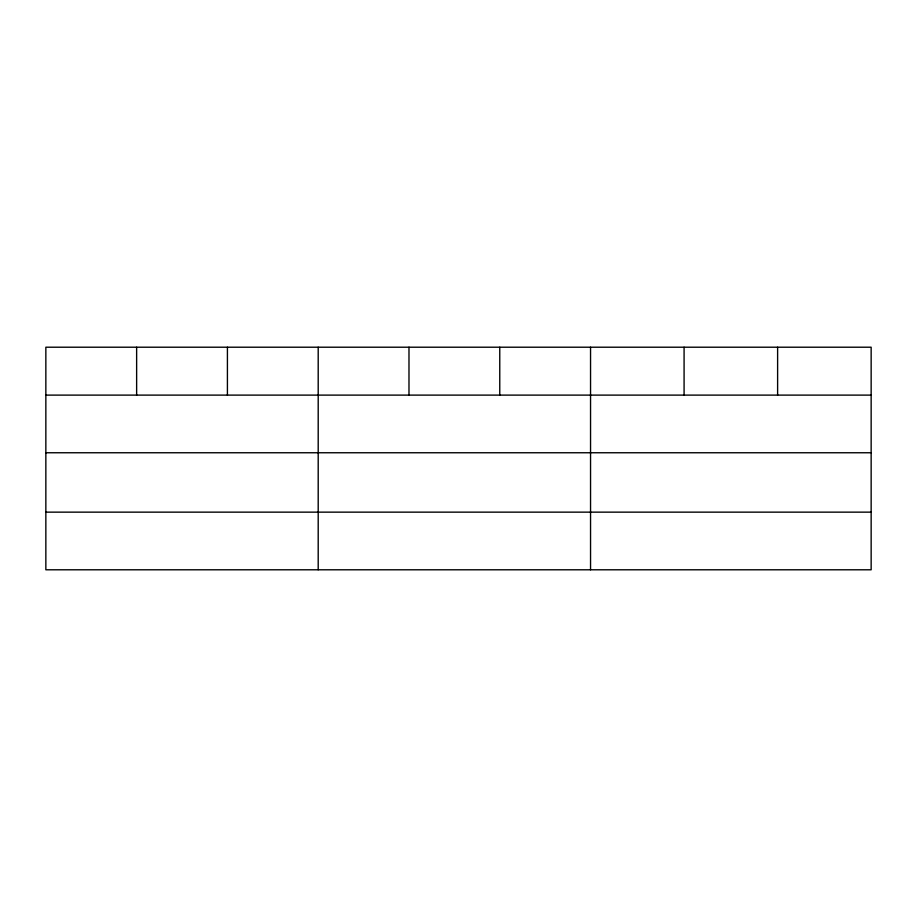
<?xml version="1.0" encoding="UTF-8"?>
<svg xmlns="http://www.w3.org/2000/svg" width="917" height="917" viewBox="0 0 917 917"><rect width="100%" height="100%" fill="white"/><g stroke="black" fill="none" stroke-linecap="round" stroke-linejoin="round"><path stroke-width="1.38" d="M871.15 452.757L871.15 347.211L45.85 347.211L45.85 569.789L871.15 569.789L871.15 452.757L45.85 452.757M45.85 395.112L871.15 395.112M45.85 512.144L871.15 512.144M777.616 347.211L777.616 395.112M684.082 347.211L684.082 395.112M590.548 347.211L590.548 569.789M499.765 347.211L499.765 395.112M408.982 347.211L408.982 395.112M318.199 347.211L318.199 569.789M227.416 347.211L227.416 395.112M136.633 347.211L136.633 395.112"/></g></svg>
